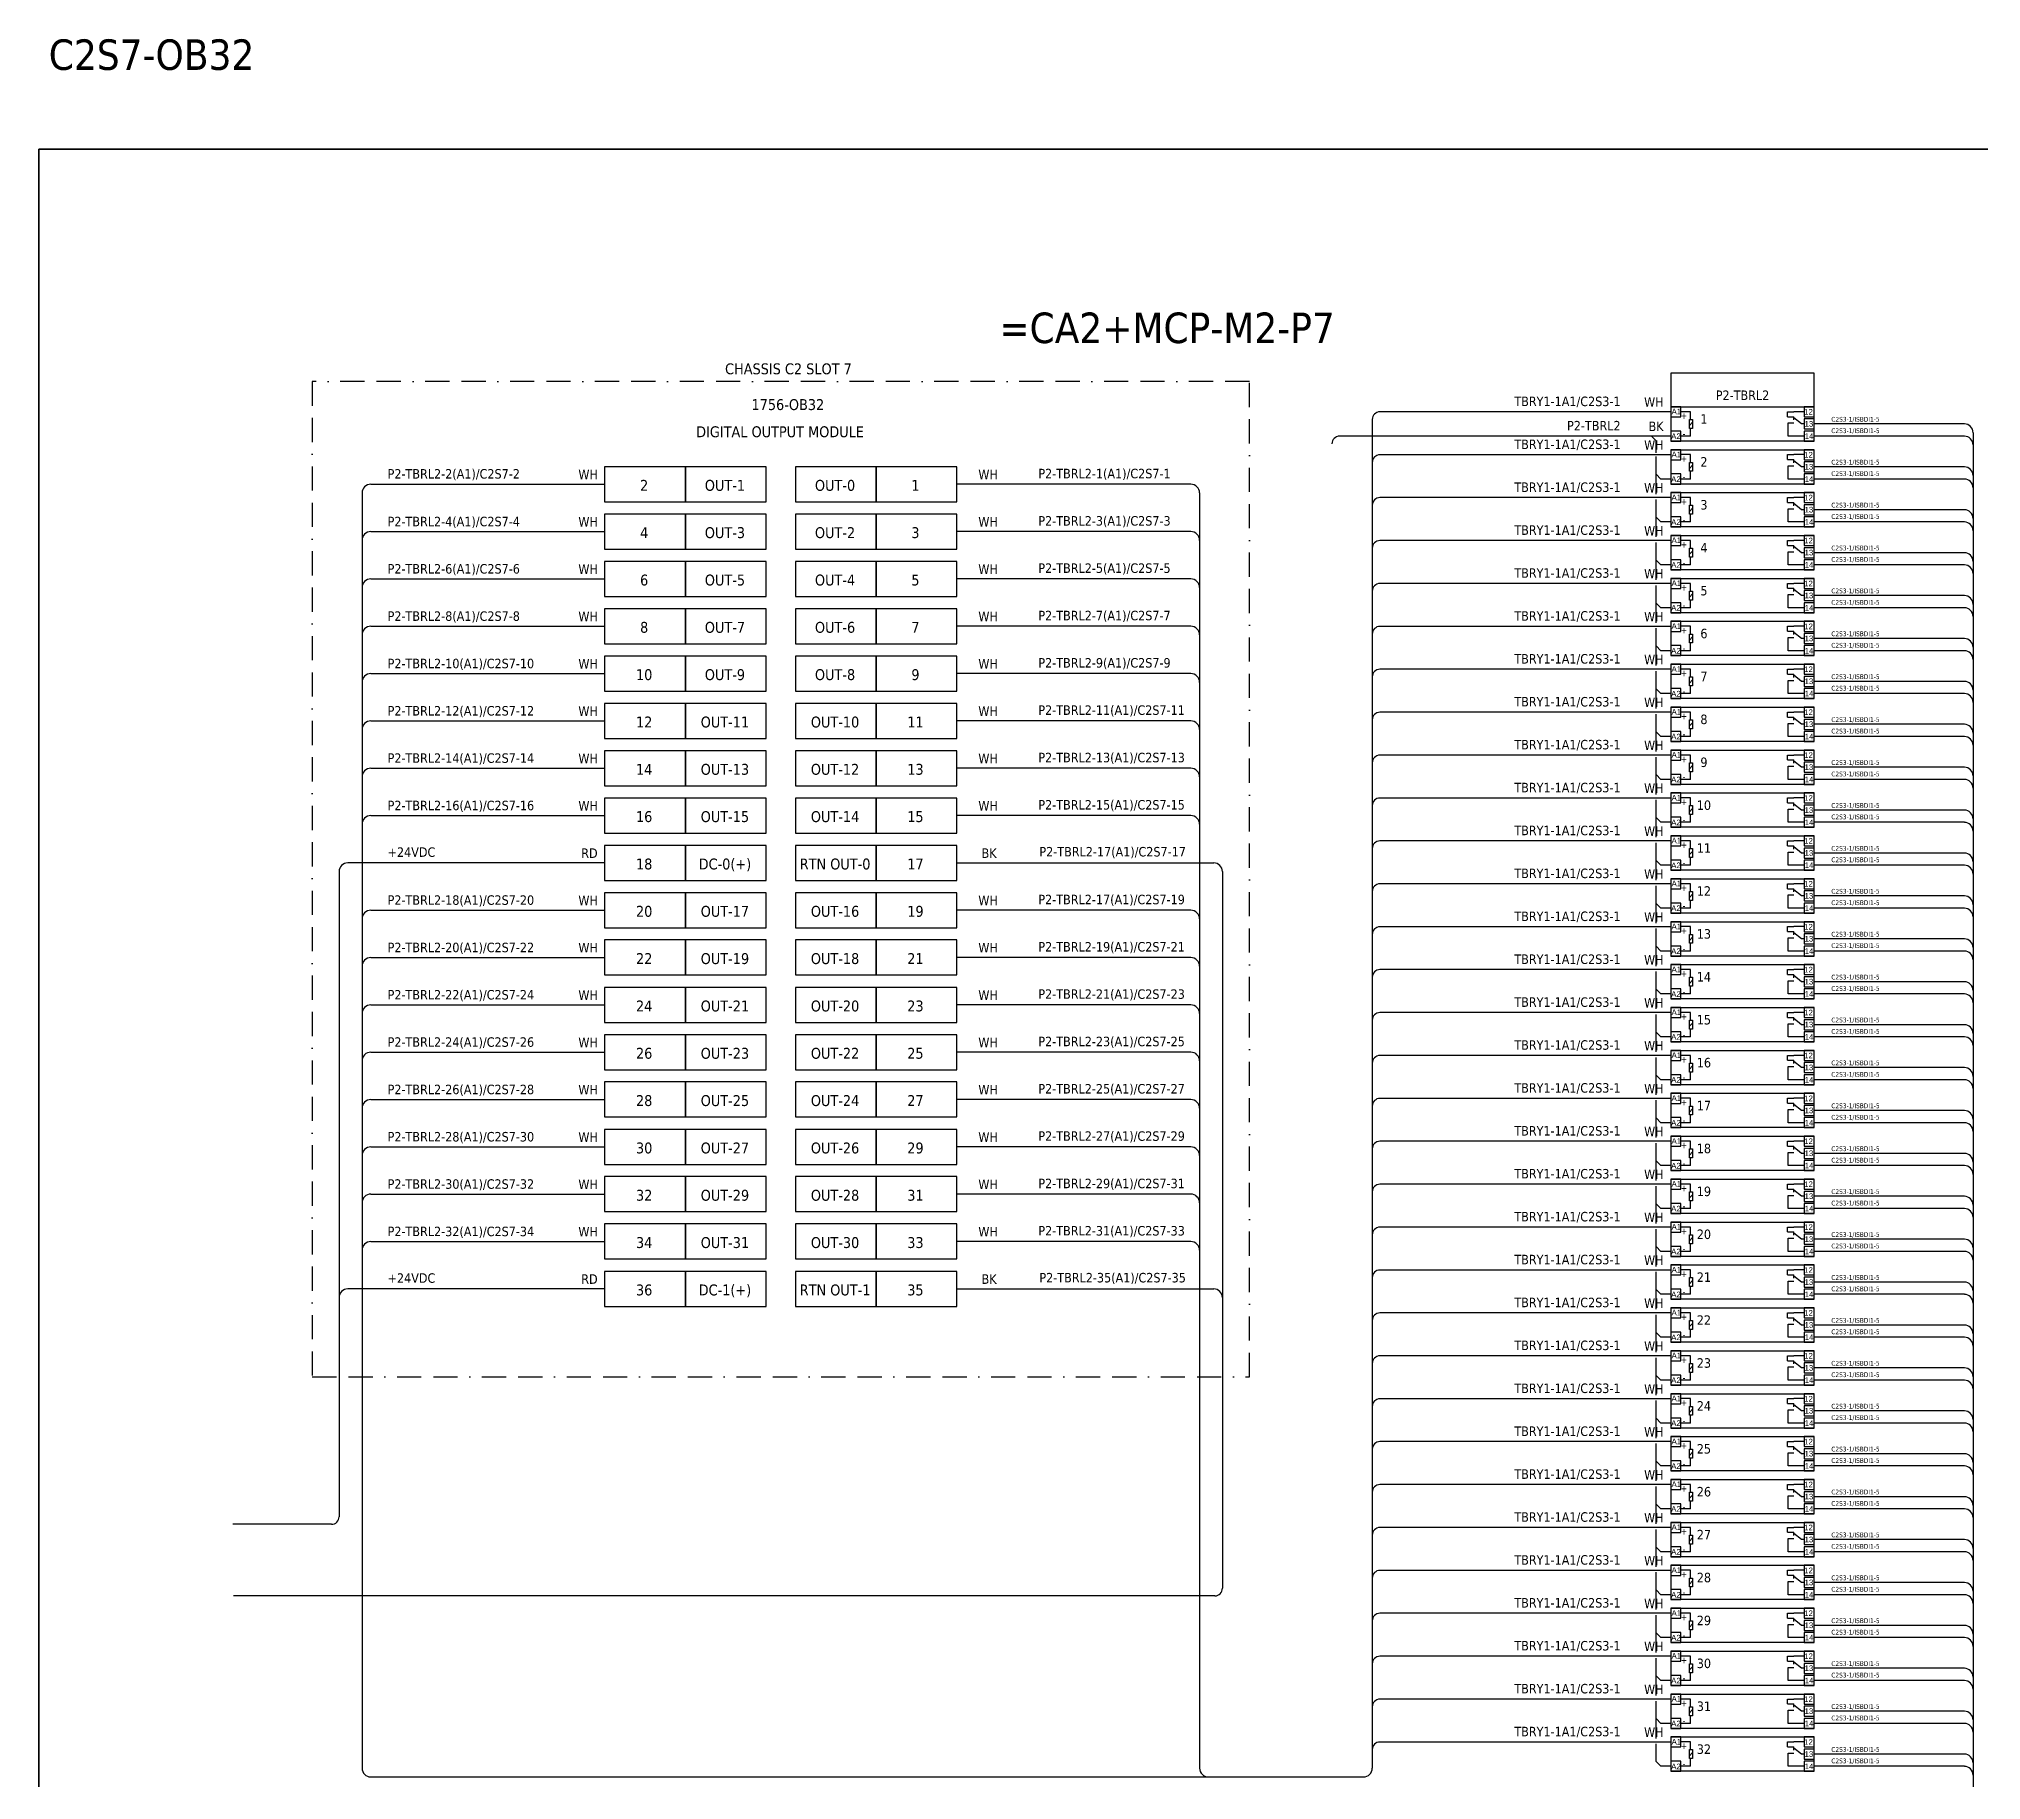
# Model space of a CAD drawing. Header units: millimetres. Extents: x 0 to 54213, y -3004 to 2820.
# Drawn here: x 29353 to 31390, y -2010 to -184 of the extents above; entities that cross this region are included whole.
import ezdxf
from ezdxf.enums import TextEntityAlignment as Align

# ---------------------------------------------------------------- set-up
doc = ezdxf.new("R2010")
doc.units = ezdxf.units.MM
doc.linetypes.add('BORDERX2', pattern=[88.9, 25.4, -12.7, 25.4, -12.7, 0, -12.7])
doc.layers.add('HELPPOINT', color=7, linetype='Continuous')
doc.layers.add('x01001-FrameArea', color=2, linetype='BORDERX2')
doc.layers.add('IE-EQUIP', color=253, linetype='Continuous', lineweight=25)
doc.layers.add('IE-WIRE', color=7, linetype='Continuous', lineweight=25)
doc.styles.get("Standard").update_dxf_attribs({"font": 'arial.ttf'})
doc.styles.add('Tahoma', font='')
doc.styles.get('Tahoma').set_extended_font_data('Tahoma')

# ---------------------------------------------------------------- blocks, each defined once
blk = doc.blocks.new('xRY-SPDT-11')
at = {"color": 1, "ltscale": 25.4}
for p, q in [((0, 0), (0, -10.5)), ((10.4, 0), (0, 0)), ((0, 0), (150.3, 0)), ((0, 0), (0, -36)), ((10.4, -10.5), (10.4, 0)), ((140, 0), (140, -10.5)), ((150.3, 0), (140, 0)), ((150.3, -36), (150.3, 0)), ((150.3, -10.5), (150.3, 0)), ((150.3, -36), (150.3, 0)), ((0, -10.5), (10.4, -10.5)), ((20.7, -5.2), (10.4, -5.2)), ((22.8, -16.3), (19.4, -19.7)), ((20.7, -13.3), (20.7, -5.2)), ((122.2, -10.4), (122.2, -5.2)), ((122.2, -5.2), (128.9, -5.2)), ((122.2, -10.4), (128.9, -10.4)), ((123.2, -30.8), (123.2, -17)), ((123.2, -17), (128.9, -17)), ((140, -5.2), (128.9, -5.2)), ((128.9, -13.8), (128.9, -10.4)), ((136.9, -18), (128.9, -11.6)), ((140, -18), (136.9, -18)), ((140, -10.5), (150.3, -10.5)), ((140, -12.8), (140, -23.3)), ((150.3, -12.8), (140, -12.8)), ((150.3, -23.3), (150.3, -12.8)), ((0, -25.5), (0, -36)), ((10.4, -25.5), (0, -25.5)), ((0, -36), (10.4, -36)), ((150.3, -36), (0, -36)), ((10.4, -36), (10.4, -25.5)), ((20.7, -30.8), (10.4, -30.8)), ((20.7, -30.8), (20.7, -22.7)), ((140, -30.8), (123.2, -30.8)), ((140, -23.3), (150.3, -23.3)), ((140, -25.5), (140, -36)), ((150.3, -25.5), (140, -25.5)), ((140, -36), (150.3, -36)), ((150.3, -36), (150.3, -25.5))]:
    blk.add_line(p, q, dxfattribs=at)
blk.add_lwpolyline([(22.8, -22.7), (19.4, -22.7), (19.4, -13.3), (22.8, -13.3)], close=True, dxfattribs=at)
at = {"color": 1}
for s, p in [('A1', (5.8, -5)), ('12', (144.4, -5.3)), ('13', (144.8, -17.9)), ('A2', (5.4, -30.9)), ('14', (145, -30.8))]:
    blk.add_text(s, height=5.91, dxfattribs=at).set_placement(p, align=Align.MIDDLE_CENTER)
at = {"color": 1, "style": 'Tahoma'}
for s, p in [('+', (13.9, -9.3)), ('+', (13.9, -9.3)), ('-', (13.9, -28.2))]:
    blk.add_text(s, height=6.84, dxfattribs=at).set_placement(p, align=Align.MIDDLE_CENTER)
blk = doc.blocks.new('*U57')
at = {"layer": 'x01001-FrameArea'}
blk.add_blockref('xRY-SPDT-11', (-75.2, 18), dxfattribs=at)
blk = doc.blocks.new('*U56')
at = {"layer": 'x01001-FrameArea', "color": 0, "linetype": 'ByBlock', "lineweight": -2, "transparency": 16777216}
for p in [(0, 0), (0, -45), (0, -90), (0, -135), (0, -180), (0, -225), (0, -270), (0, -315), (0, -360), (0, -405), (0, -450), (0, -495), (0, -540), (0, -585), (0, -630), (0, -675), (0, -720), (0, -765), (0, -810), (0, -855), (0, -900), (0, -945), (0, -990), (0, -1035), (0, -1080), (0, -1125), (0, -1170), (0, -1215), (0, -1260), (0, -1305), (0, -1350), (0, -1395)]:
    blk.add_blockref('*U57', p, dxfattribs=at)
blk = doc.blocks.new('*U59')
at = {"color": 4, "style": 'Tahoma'}
for s, height, p in [('TBRY1-1A1/C2S3-1', 9.949, (36.2, -4.1)), ('WH', 9.95, (81.3, -4.8))]:
    blk.add_text(s, height=height, dxfattribs=at).set_placement(p, align=Align.RIGHT)
blk = doc.blocks.new('*U58')
at = {"layer": 'x01001-FrameArea', "color": 0, "linetype": 'ByBlock', "lineweight": -2, "transparency": 16777216}
for p in [(0, 0), (0, -45), (0, -90), (0, -135), (0, -180), (0, -225), (0, -270), (0, -315), (0, -360), (0, -405), (0, -450), (0, -495), (0, -540), (0, -585), (0, -630), (0, -675), (0, -720), (0, -765), (0, -810), (0, -855), (0, -900), (0, -945), (0, -990), (0, -1035), (0, -1080), (0, -1125), (0, -1170), (0, -1215), (0, -1260), (0, -1305), (0, -1350), (0, -1395)]:
    blk.add_blockref('*U59', p, dxfattribs=at)
blk = doc.blocks.new('*U61')
at = {"layer": 'IE-WIRE', "color": 4, "ltscale": 25.4}
for p, q in [((74.2, 7.2), (-83.4, 7.2)), ((74.2, -5.6), (-83.4, -5.6))]:
    blk.add_line(p, q, dxfattribs=at)
for centre in [(74.2, -2), (74.2, -14.8)]:
    blk.add_arc(centre, 9.17, 0, 90, dxfattribs=at)
at = {"color": 4, "style": 'Tahoma'}
for p in [(-65.4, 9.6), (-65.4, -2.4)]:
    blk.add_text('C2S3-1/ISBDI1-5', height=4.974, dxfattribs=at).set_placement(p)
blk = doc.blocks.new('*U60')
at = {"layer": 'x01001-FrameArea', "color": 0, "linetype": 'ByBlock', "lineweight": -2, "transparency": 16777216}
for p in [(0, 0), (0, -45), (0, -90), (0, -135), (0, -180), (0, -225), (0, -270), (0, -315), (0, -360), (0, -405), (0, -450), (0, -495), (0, -540), (0, -585), (0, -630), (0, -675), (0, -720), (0, -765), (0, -810), (0, -855), (0, -900), (0, -945), (0, -990), (0, -1035), (0, -1080), (0, -1125), (0, -1170), (0, -1215), (0, -1260), (0, -1305), (0, -1350), (0, -1395)]:
    blk.add_blockref('*U61', p, dxfattribs=at)

msp = doc.modelspace()

# ---------------------------------------------------------------- linework, layer by layer
for p, q in [((31044.4, -601), (31049.4, -606)), ((31049.4, -618.5), (31049.4, -606)), ((31049.4, -661.7), (31049.4, -622.5)), ((31054.4, -646), (31049.4, -641)), ((31064.8, -646), (31054.4, -646)), ((31049.4, -706.7), (31049.4, -667.5)), ((31054.4, -691), (31049.4, -686)), ((31064.8, -691), (31054.4, -691)), ((31049.4, -751.7), (31049.4, -712.5)), ((31054.4, -736), (31049.4, -731)), ((31064.8, -736), (31054.4, -736)), ((31049.4, -796.7), (31049.4, -757.5)), ((31054.4, -781), (31049.4, -776)), ((31064.8, -781), (31054.4, -781)), ((31049.4, -841.7), (31049.4, -802.5)), ((31054.4, -826), (31049.4, -821)), ((31064.8, -826), (31054.4, -826)), ((31049.4, -886.7), (31049.4, -847.5)), ((31054.4, -871), (31049.4, -866)), ((31064.8, -871), (31054.4, -871)), ((31049.4, -931.7), (31049.4, -892.5)), ((31054.4, -916), (31049.4, -911)), ((31064.8, -916), (31054.4, -916)), ((31049.4, -976.7), (31049.4, -937.5)), ((31054.4, -961), (31049.4, -956)), ((31064.8, -961), (31054.4, -961)), ((31049.4, -1021.7), (31049.4, -982.5)), ((31054.4, -1006), (31049.4, -1001)), ((31064.8, -1006), (31054.4, -1006)), ((31049.4, -1066.7), (31049.4, -1027.5)), ((31054.4, -1051), (31049.4, -1046)), ((31064.8, -1051), (31054.4, -1051)), ((31049.4, -1111.7), (31049.4, -1072.5)), ((31054.4, -1096), (31049.4, -1091)), ((31064.8, -1096), (31054.4, -1096)), ((31049.4, -1156.7), (31049.4, -1117.5)), ((31054.4, -1141), (31049.4, -1136)), ((31064.8, -1141), (31054.4, -1141)), ((31049.4, -1201.7), (31049.4, -1162.5)), ((31054.4, -1186), (31049.4, -1181)), ((31064.8, -1186), (31054.4, -1186)), ((31049.4, -1246.7), (31049.4, -1207.5)), ((31054.4, -1231), (31049.4, -1226)), ((31064.8, -1231), (31054.4, -1231)), ((31049.4, -1291.7), (31049.4, -1252.5)), ((31054.4, -1276), (31049.4, -1271)), ((31064.8, -1276), (31054.4, -1276)), ((31049.4, -1336.7), (31049.4, -1297.5)), ((31054.4, -1321), (31049.4, -1316)), ((31064.8, -1321), (31054.4, -1321)), ((31049.4, -1381.7), (31049.4, -1342.5)), ((31054.4, -1366), (31049.4, -1361)), ((31064.8, -1366), (31054.4, -1366)), ((31049.4, -1426.7), (31049.4, -1387.5)), ((31054.4, -1411), (31049.4, -1406)), ((31064.8, -1411), (31054.4, -1411)), ((31049.4, -1471.7), (31049.4, -1432.5)), ((31054.4, -1456), (31049.4, -1451)), ((31064.8, -1456), (31054.4, -1456)), ((31049.4, -1516.7), (31049.4, -1477.5)), ((31054.4, -1501), (31049.4, -1496)), ((31064.8, -1501), (31054.4, -1501)), ((31049.4, -1561.7), (31049.4, -1522.5)), ((31054.4, -1546), (31049.4, -1541)), ((31064.8, -1546), (31054.4, -1546)), ((31049.4, -1606.7), (31049.4, -1567.5)), ((31054.4, -1591), (31049.4, -1586)), ((31064.8, -1591), (31054.4, -1591)), ((31049.4, -1651.7), (31049.4, -1612.5)), ((31054.4, -1636), (31049.4, -1631)), ((31064.8, -1636), (31054.4, -1636)), ((31049.4, -1696.7), (31049.4, -1657.5)), ((31054.4, -1681), (31049.4, -1676)), ((31064.8, -1681), (31054.4, -1681)), ((31049.4, -1741.7), (31049.4, -1702.5)), ((31054.4, -1726), (31049.4, -1721)), ((31064.8, -1726), (31054.4, -1726)), ((31049.4, -1786.7), (31049.4, -1747.5)), ((31054.4, -1771), (31049.4, -1766)), ((31064.8, -1771), (31054.4, -1771)), ((31049.4, -1831.7), (31049.4, -1792.5)), ((31054.4, -1816), (31049.4, -1811)), ((31064.8, -1816), (31054.4, -1816)), ((31049.4, -1876.7), (31049.4, -1837.5)), ((31054.4, -1861), (31049.4, -1856)), ((31064.8, -1861), (31054.4, -1861)), ((31049.4, -1921.7), (31049.4, -1882.5)), ((31054.4, -1906), (31049.4, -1901)), ((31064.8, -1906), (31054.4, -1906)), ((31049.4, -1966.7), (31049.4, -1927.5)), ((31054.4, -1951), (31049.4, -1946)), ((31064.8, -1951), (31054.4, -1951)), ((31049.4, -1991), (31049.4, -1972.5)), ((31054.4, -1996), (31049.4, -1991)), ((31064.8, -1996), (31054.4, -1996))]:
    msp.add_line(p, q)
at = {"color": 1, "ltscale": 25.4}
for p, q in [((29668, -1057.7), (29668, -1734.2)), ((29946.5, -1048.5), (29677.1, -1048.5))]:
    msp.add_line(p, q, dxfattribs=at)
at = {"color": 4, "ltscale": 25.4}
msp.add_lwpolyline([(31064.8, -570.2), (31215.1, -570.2), (31215.1, -535), (31064.8, -535)], close=True, dxfattribs=at)
at = {"color": 1, "ltscale": 25.4}
msp.add_arc((29677.1, -1057.7), 9.14, 90, 180, dxfattribs=at)
at = {"layer": 'HELPPOINT', "color": 4, "lineweight": 35}
for p, q in [((29353.1, -3004.2), (29353.1, -300)), ((29353.1, -300), (33246.4, -300)), ((29353.1, -3004.2), (29353.1, -300)), ((29353.1, -300), (33246.4, -300))]:
    msp.add_line(p, q, dxfattribs=at)
at = {"layer": 'IE-EQUIP', "linetype": 'Continuous', "ltscale": 25.4}
for points in [[(29946.5, -669.8), (30031.2, -669.8), (30031.2, -633.1), (29946.5, -633.1)], [(30031.2, -669.8), (30115.8, -669.8), (30115.8, -633.1), (30031.2, -633.1)], [(30146.7, -669.8), (30231.3, -669.8), (30231.3, -633.1), (30146.7, -633.1)], [(30231.3, -669.8), (30316, -669.8), (30316, -633.1), (30231.3, -633.1)], [(29946.5, -719.4), (30031.2, -719.4), (30031.2, -682.7), (29946.5, -682.7)], [(30031.2, -719.4), (30115.8, -719.4), (30115.8, -682.7), (30031.2, -682.7)], [(30146.7, -719.4), (30231.3, -719.4), (30231.3, -682.7), (30146.7, -682.7)], [(30231.3, -719.4), (30316, -719.4), (30316, -682.7), (30231.3, -682.7)], [(29946.5, -769.1), (30031.2, -769.1), (30031.2, -732.4), (29946.5, -732.4)], [(30031.2, -769.1), (30115.8, -769.1), (30115.8, -732.4), (30031.2, -732.4)], [(30146.7, -769.1), (30231.3, -769.1), (30231.3, -732.4), (30146.7, -732.4)], [(30231.3, -769.1), (30316, -769.1), (30316, -732.4), (30231.3, -732.4)], [(29946.5, -818.7), (30031.2, -818.7), (30031.2, -782), (29946.5, -782)], [(30031.2, -818.7), (30115.8, -818.7), (30115.8, -782), (30031.2, -782)], [(30146.7, -818.7), (30231.3, -818.7), (30231.3, -782), (30146.7, -782)], [(30231.3, -818.7), (30316, -818.7), (30316, -782), (30231.3, -782)], [(29946.5, -868.3), (30031.2, -868.3), (30031.2, -831.6), (29946.5, -831.6)], [(30031.2, -868.3), (30115.8, -868.3), (30115.8, -831.6), (30031.2, -831.6)], [(30146.7, -868.3), (30231.3, -868.3), (30231.3, -831.6), (30146.7, -831.6)], [(30231.3, -868.3), (30316, -868.3), (30316, -831.6), (30231.3, -831.6)], [(29946.5, -918), (30031.2, -918), (30031.2, -881.3), (29946.5, -881.3)], [(30031.2, -918), (30115.8, -918), (30115.8, -881.3), (30031.2, -881.3)], [(30146.7, -918), (30231.3, -918), (30231.3, -881.3), (30146.7, -881.3)], [(30231.3, -918), (30316, -918), (30316, -881.3), (30231.3, -881.3)], [(29946.5, -967.6), (30031.2, -967.6), (30031.2, -930.9), (29946.5, -930.9)], [(30031.2, -967.6), (30115.8, -967.6), (30115.8, -930.9), (30031.2, -930.9)], [(30146.7, -967.6), (30231.3, -967.6), (30231.3, -930.9), (30146.7, -930.9)], [(30231.3, -967.6), (30316, -967.6), (30316, -930.9), (30231.3, -930.9)], [(29946.5, -1017.2), (30031.2, -1017.2), (30031.2, -980.5), (29946.5, -980.5)], [(30031.2, -1017.2), (30115.8, -1017.2), (30115.8, -980.5), (30031.2, -980.5)], [(30146.7, -1017.2), (30231.3, -1017.2), (30231.3, -980.5), (30146.7, -980.5)], [(30231.3, -1017.2), (30316, -1017.2), (30316, -980.5), (30231.3, -980.5)], [(29946.5, -1066.9), (30031.2, -1066.9), (30031.2, -1030.2), (29946.5, -1030.2)], [(30031.2, -1066.9), (30115.8, -1066.9), (30115.8, -1030.2), (30031.2, -1030.2)], [(30146.7, -1066.9), (30231.3, -1066.9), (30231.3, -1030.2), (30146.7, -1030.2)], [(30231.3, -1066.9), (30316, -1066.9), (30316, -1030.2), (30231.3, -1030.2)], [(29946.5, -1116.5), (30031.2, -1116.5), (30031.2, -1079.8), (29946.5, -1079.8)], [(30031.2, -1116.5), (30115.8, -1116.5), (30115.8, -1079.8), (30031.2, -1079.8)], [(30146.7, -1116.5), (30231.3, -1116.5), (30231.3, -1079.8), (30146.7, -1079.8)], [(30231.3, -1116.5), (30316, -1116.5), (30316, -1079.8), (30231.3, -1079.8)], [(29946.5, -1166.1), (30031.2, -1166.1), (30031.2, -1129.4), (29946.5, -1129.4)], [(30031.2, -1166.1), (30115.8, -1166.1), (30115.8, -1129.4), (30031.2, -1129.4)], [(30146.7, -1166.1), (30231.3, -1166.1), (30231.3, -1129.4), (30146.7, -1129.4)], [(30231.3, -1166.1), (30316, -1166.1), (30316, -1129.4), (30231.3, -1129.4)], [(29946.5, -1215.8), (30031.2, -1215.8), (30031.2, -1179.1), (29946.5, -1179.1)], [(30031.2, -1215.8), (30115.8, -1215.8), (30115.8, -1179.1), (30031.2, -1179.1)], [(30146.7, -1215.8), (30231.3, -1215.8), (30231.3, -1179.1), (30146.7, -1179.1)], [(30231.3, -1215.8), (30316, -1215.8), (30316, -1179.1), (30231.3, -1179.1)], [(29946.5, -1265.4), (30031.2, -1265.4), (30031.2, -1228.7), (29946.5, -1228.7)], [(30031.2, -1265.4), (30115.8, -1265.4), (30115.8, -1228.7), (30031.2, -1228.7)], [(30146.7, -1265.4), (30231.3, -1265.4), (30231.3, -1228.7), (30146.7, -1228.7)], [(30231.3, -1265.4), (30316, -1265.4), (30316, -1228.7), (30231.3, -1228.7)], [(29946.5, -1315), (30031.2, -1315), (30031.2, -1278.3), (29946.5, -1278.3)], [(30031.2, -1315), (30115.8, -1315), (30115.8, -1278.3), (30031.2, -1278.3)], [(30146.7, -1315), (30231.3, -1315), (30231.3, -1278.3), (30146.7, -1278.3)], [(30231.3, -1315), (30316, -1315), (30316, -1278.3), (30231.3, -1278.3)], [(29946.5, -1364.7), (30031.2, -1364.7), (30031.2, -1328), (29946.5, -1328)], [(30031.2, -1364.7), (30115.8, -1364.7), (30115.8, -1328), (30031.2, -1328)], [(30146.7, -1364.7), (30231.3, -1364.7), (30231.3, -1328), (30146.7, -1328)], [(30231.3, -1364.7), (30316, -1364.7), (30316, -1328), (30231.3, -1328)], [(29946.5, -1414.3), (30031.2, -1414.3), (30031.2, -1377.6), (29946.5, -1377.6)], [(30031.2, -1414.3), (30115.8, -1414.3), (30115.8, -1377.6), (30031.2, -1377.6)], [(30146.7, -1414.3), (30231.3, -1414.3), (30231.3, -1377.6), (30146.7, -1377.6)], [(30231.3, -1414.3), (30316, -1414.3), (30316, -1377.6), (30231.3, -1377.6)], [(29946.5, -1463.9), (30031.2, -1463.9), (30031.2, -1427.2), (29946.5, -1427.2)], [(30031.2, -1463.9), (30115.8, -1463.9), (30115.8, -1427.2), (30031.2, -1427.2)], [(30146.7, -1463.9), (30231.3, -1463.9), (30231.3, -1427.2), (30146.7, -1427.2)], [(30231.3, -1463.9), (30316, -1463.9), (30316, -1427.2), (30231.3, -1427.2)], [(29946.5, -1513.6), (30031.2, -1513.6), (30031.2, -1476.9), (29946.5, -1476.9)], [(30031.2, -1513.6), (30115.8, -1513.6), (30115.8, -1476.9), (30031.2, -1476.9)], [(30146.7, -1513.6), (30231.3, -1513.6), (30231.3, -1476.9), (30146.7, -1476.9)], [(30231.3, -1513.6), (30316, -1513.6), (30316, -1476.9), (30231.3, -1476.9)]]:
    msp.add_lwpolyline(points, close=True, dxfattribs=at)
at = {"layer": 'IE-WIRE', "color": 4, "ltscale": 25.4}
for p, q in [((30751.7, -583.5), (30751.7, -1997.9)), ((31064.8, -575.5), (30759.7, -575.5)), ((31381.9, -597.4), (31381.9, -2077)), ((31064.8, -620.5), (30759.7, -620.5)), ((29701.3, -651.5), (29946.5, -651.5)), ((30561.3, -651.5), (30316, -651.5)), ((29692.1, -660.6), (29692.1, -1997.9)), ((30570.4, -660.6), (30570.4, -1997.9)), ((31064.8, -665.5), (30759.7, -665.5)), ((29701.3, -701.1), (29946.5, -701.1)), ((30561.3, -701.1), (30316, -701.1)), ((31064.8, -710.5), (30759.7, -710.5)), ((29701.3, -750.7), (29946.5, -750.7)), ((30561.3, -750.7), (30316, -750.7)), ((31064.8, -755.5), (30759.7, -755.5)), ((29701.3, -800.4), (29946.5, -800.4)), ((30561.3, -800.4), (30316, -800.4)), ((31064.8, -800.5), (30759.7, -800.5)), ((29701.3, -850), (29946.5, -850)), ((30561.3, -850), (30316, -850)), ((31064.8, -845.5), (30759.7, -845.5)), ((31064.8, -890.5), (30759.7, -890.5)), ((29701.3, -899.6), (29946.5, -899.6)), ((30561.3, -899.6), (30316, -899.6)), ((31064.8, -935.5), (30759.7, -935.5)), ((29701.3, -949.3), (29946.5, -949.3)), ((30561.3, -949.3), (30316, -949.3)), ((31064.8, -980.5), (30759.7, -980.5)), ((29701.3, -998.9), (29946.5, -998.9)), ((30561.3, -998.9), (30316, -998.9)), ((31064.8, -1025.5), (30759.7, -1025.5)), ((31064.8, -1070.5), (30759.7, -1070.5)), ((29701.3, -1098.2), (29946.5, -1098.2)), ((30561.3, -1098.2), (30316, -1098.2)), ((31064.8, -1115.5), (30759.7, -1115.5)), ((29701.3, -1147.8), (29946.5, -1147.8)), ((30561.3, -1147.8), (30316, -1147.8)), ((31064.8, -1160.5), (30759.7, -1160.5)), ((29701.3, -1197.4), (29946.5, -1197.4)), ((30561.3, -1197.4), (30316, -1197.4)), ((31064.8, -1205.5), (30759.7, -1205.5)), ((29701.3, -1247.1), (29946.5, -1247.1)), ((30561.3, -1247.1), (30316, -1247.1)), ((31064.8, -1250.5), (30759.7, -1250.5)), ((29701.3, -1296.7), (29946.5, -1296.7)), ((30561.3, -1296.7), (30316, -1296.7)), ((31064.8, -1295.5), (30759.7, -1295.5)), ((31064.8, -1340.5), (30759.7, -1340.5)), ((29701.3, -1346.3), (29946.5, -1346.3)), ((30561.3, -1346.3), (30316, -1346.3)), ((29701.3, -1396), (29946.5, -1396)), ((30561.3, -1396), (30316, -1396)), ((31064.8, -1385.5), (30759.7, -1385.5)), ((29701.3, -1445.6), (29946.5, -1445.6)), ((30561.3, -1445.6), (30316, -1445.6)), ((31064.8, -1430.5), (30759.7, -1430.5)), ((31064.8, -1475.5), (30759.7, -1475.5)), ((31064.8, -1520.5), (30759.7, -1520.5)), ((31064.8, -1565.5), (30759.7, -1565.5)), ((31064.8, -1610.5), (30759.7, -1610.5)), ((31064.8, -1655.5), (30759.7, -1655.5)), ((31064.8, -1700.5), (30759.7, -1700.5)), ((31064.8, -1745.5), (30759.7, -1745.5)), ((31064.8, -1790.5), (30759.7, -1790.5)), ((31064.8, -1835.5), (30759.7, -1835.5)), ((31064.8, -1880.5), (30759.7, -1880.5)), ((31064.8, -1925.5), (30759.7, -1925.5)), ((31064.8, -1970.5), (30759.7, -1970.5))]:
    msp.add_line(p, q, dxfattribs=at)
at = {"layer": 'IE-WIRE', "ltscale": 25.4}
msp.add_line((31064.8, -601), (30717.4, -601), dxfattribs=at)
at = {"layer": 'IE-WIRE', "color": 7, "ltscale": 25.4}
for p, q in [((30316, -1048.5), (30585.4, -1048.5)), ((30594.5, -1057.7), (30594.5, -1809.3)), ((30316, -1495.2), (30585.4, -1495.2)), ((30586.5, -1817.3), (29557.2, -1817.3))]:
    msp.add_line(p, q, dxfattribs=at)
at = {"layer": 'IE-WIRE', "color": 1, "ltscale": 25.4}
for p, q in [((29946.5, -1495.2), (29677.1, -1495.2)), ((29660, -1742.2), (29556.5, -1742.2))]:
    msp.add_line(p, q, dxfattribs=at)
at = {"layer": 'IE-WIRE', "color": 4}
msp.add_line((29701.2, -2007), (30742.5, -2007), dxfattribs=at)
at = {"layer": 'IE-WIRE', "color": 4, "ltscale": 25.4}
for centre, radius, start, end in [((30759.7, -583.5), 8, 90, 180), ((30759.7, -628.5), 8, 90, 180), ((29701.3, -660.6), 9.17, 90, 180), ((30561.3, -660.6), 9.17, 0, 90), ((30759.7, -673.5), 8, 90, 180), ((29701.3, -710.3), 9.17, 90, 180), ((30561.3, -710.3), 9.17, 0, 90), ((30759.7, -718.5), 8, 90, 180), ((29701.3, -759.9), 9.17, 90, 180), ((30561.3, -759.9), 9.17, 0, 90), ((30759.7, -763.5), 8, 90, 180), ((29701.3, -809.5), 9.17, 90, 180), ((30561.3, -809.5), 9.17, 0, 90), ((30759.7, -808.5), 8, 90, 180), ((29701.3, -859.2), 9.17, 90, 180), ((30561.3, -859.2), 9.17, 0, 90), ((30759.7, -853.5), 8, 90, 180), ((30759.7, -898.5), 8, 90, 180), ((29701.3, -908.8), 9.17, 90, 180), ((30561.3, -908.8), 9.17, 0, 90), ((30759.7, -943.5), 8, 90, 180), ((29701.3, -958.4), 9.17, 90, 180), ((30561.3, -958.4), 9.17, 0, 90), ((30759.7, -988.5), 8, 90, 180), ((29701.3, -1008.1), 9.17, 90, 180), ((30561.3, -1008.1), 9.17, 0, 90), ((30759.7, -1033.5), 8, 90, 180), ((30759.7, -1078.5), 8, 90, 180), ((29701.3, -1107.3), 9.17, 90, 180), ((30561.3, -1107.3), 9.17, 0, 90), ((30759.7, -1123.5), 8, 90, 180), ((29701.3, -1157), 9.17, 90, 180), ((30561.3, -1157), 9.17, 0, 90), ((30759.7, -1168.5), 8, 90, 180), ((29701.3, -1206.6), 9.17, 90, 180), ((30561.3, -1206.6), 9.17, 0, 90), ((30759.7, -1213.5), 8, 90, 180), ((29701.3, -1256.2), 9.17, 90, 180), ((30561.3, -1256.2), 9.17, 0, 90), ((30759.7, -1258.5), 8, 90, 180), ((29701.3, -1305.9), 9.17, 90, 180), ((30561.3, -1305.9), 9.17, 0, 90), ((30759.7, -1303.5), 8, 90, 180), ((30759.7, -1348.5), 8, 90, 180), ((29701.3, -1355.5), 9.17, 90, 180), ((30561.3, -1355.5), 9.17, 0, 90), ((29701.3, -1405.1), 9.17, 90, 180), ((30561.3, -1405.1), 9.17, 0, 90), ((30759.7, -1393.5), 8, 90, 180), ((29701.3, -1454.8), 9.17, 90, 180), ((30561.3, -1454.8), 9.17, 0, 90), ((30759.7, -1438.5), 8, 90, 180), ((30759.7, -1483.5), 8, 90, 180), ((30759.7, -1528.5), 8, 90, 180), ((30759.7, -1573.5), 8, 90, 180), ((30759.7, -1618.5), 8, 90, 180), ((30759.7, -1663.5), 8, 90, 180), ((30759.7, -1708.5), 8, 90, 180), ((30759.7, -1753.5), 8, 90, 180), ((30759.7, -1798.5), 8, 90, 180), ((30759.7, -1843.5), 8, 90, 180), ((30759.7, -1888.5), 8, 90, 180), ((30759.7, -1933.5), 8, 90, 180), ((30759.7, -1978.5), 8, 90, 180)]:
    msp.add_arc(centre, radius, start, end, dxfattribs=at)
at = {"layer": 'IE-WIRE', "ltscale": 25.4}
msp.add_arc((30717.4, -609), 8, 90, 180, dxfattribs=at)
at = {"layer": 'IE-WIRE', "color": 7, "ltscale": 25.4}
for centre, radius, start, end in [((30585.4, -1057.7), 9.14, 0, 90), ((30585.4, -1504.4), 9.14, 0, 90), ((30586.5, -1809.3), 8, 270, 0)]:
    msp.add_arc(centre, radius, start, end, dxfattribs=at)
at = {"layer": 'IE-WIRE', "color": 1, "ltscale": 25.4}
for centre, radius, start, end in [((29677.1, -1504.4), 9.14, 90, 180), ((29660, -1734.2), 8, 270, 0)]:
    msp.add_arc(centre, radius, start, end, dxfattribs=at)
at = {"layer": 'IE-WIRE', "color": 4}
for centre, start, end in [((29701.2, -1997.9), 180, 270), ((30579.6, -1997.9), 180, 270), ((30742.5, -1997.9), 270, 0)]:
    msp.add_arc(centre, 9.14, start, end, dxfattribs=at)
at = {"layer": 'x01001-FrameArea'}
msp.add_lwpolyline([(29639.8, -1587.6), (30622.8, -1587.6), (30622.8, -543.7), (29639.8, -543.7)], close=True, dxfattribs=at)

# ---------------------------------------------------------------- block references
for name, p in [('*U58', (30975.9, -565.4)), ('*U56', (31140, -588.2)), ('*U60', (31298.5, -595.4))]:
    msp.add_blockref(name, p, dxfattribs=at)

# ---------------------------------------------------------------- texts
at = {"color": 2, "style": 'Tahoma'}
msp.add_text('C2S7-OB32', height=32, dxfattribs=at).set_placement((29363.5, -216.9))
for s, height, p in [('=CA2+MCP-M2-P7', 32, (30536.5, -487.4)), ('CHASSIS C2 SLOT 7', 11.441, (30139.3, -530.4)), ('1756-OB32', 11.44, (30138.7, -567.9)), ('DIGITAL OUTPUT MODULE', 11.441, (30130.5, -596.4)), ('2', 11.4, (29988, -652.6)), ('OUT-1', 11.44, (30072.7, -652.6)), ('OUT-0', 11.44, (30188.2, -652.6)), ('1', 11.4, (30272.5, -652.6)), ('4', 11.4, (29988, -702.2)), ('OUT-3', 11.44, (30072.7, -702.2)), ('OUT-2', 11.44, (30188.2, -702.2)), ('3', 11.4, (30272.5, -702.2)), ('6', 11.4, (29988, -751.9)), ('OUT-5', 11.44, (30072.7, -751.9)), ('OUT-4', 11.44, (30188.2, -751.9)), ('5', 11.4, (30272.5, -751.9)), ('8', 11.4, (29988, -801.5)), ('OUT-7', 11.44, (30072.7, -801.5)), ('OUT-6', 11.44, (30188.2, -801.5)), ('7', 11.4, (30272.5, -801.5)), ('10', 11.44, (29988, -851.1)), ('OUT-9', 11.44, (30072.7, -851.1)), ('OUT-8', 11.44, (30188.2, -851.1)), ('9', 11.4, (30272.5, -851.1)), ('12', 11.44, (29988, -900.8)), ('OUT-11', 11.44, (30072.7, -900.8)), ('OUT-10', 11.44, (30188.2, -900.8)), ('11', 11.44, (30272.5, -900.8)), ('14', 11.44, (29988, -950.4)), ('OUT-13', 11.44, (30072.7, -950.4)), ('OUT-12', 11.44, (30188.2, -950.4)), ('13', 11.44, (30272.5, -950.4)), ('16', 11.44, (29988, -1000)), ('OUT-15', 11.44, (30072.7, -1000)), ('OUT-14', 11.44, (30188.2, -1000)), ('15', 11.44, (30272.5, -1000)), ('18', 11.44, (29988, -1049.7)), ('DC-0(+)', 11.44, (30072.7, -1049.7)), ('RTN OUT-0', 11.44, (30188.2, -1049.7)), ('17', 11.44, (30272.5, -1049.7)), ('20', 11.44, (29988, -1099.3)), ('OUT-17', 11.44, (30072.7, -1099.3)), ('OUT-16', 11.44, (30188.2, -1099.3)), ('19', 11.44, (30272.5, -1099.3)), ('22', 11.44, (29988, -1148.9)), ('OUT-19', 11.44, (30072.7, -1148.9)), ('OUT-18', 11.44, (30188.2, -1148.9)), ('21', 11.44, (30272.5, -1148.9)), ('24', 11.44, (29988, -1198.6)), ('OUT-21', 11.44, (30072.7, -1198.6)), ('OUT-20', 11.44, (30188.2, -1198.6)), ('23', 11.44, (30272.5, -1198.6)), ('26', 11.44, (29988, -1248.2)), ('OUT-23', 11.44, (30072.7, -1248.2)), ('OUT-22', 11.44, (30188.2, -1248.2)), ('25', 11.44, (30272.5, -1248.2)), ('28', 11.44, (29988, -1297.8)), ('OUT-25', 11.44, (30072.7, -1297.8)), ('OUT-24', 11.44, (30188.2, -1297.8)), ('27', 11.44, (30272.5, -1297.8)), ('30', 11.44, (29988, -1347.5)), ('OUT-27', 11.44, (30072.7, -1347.5)), ('OUT-26', 11.44, (30188.2, -1347.5)), ('29', 11.44, (30272.5, -1347.5)), ('32', 11.44, (29988, -1397.1)), ('OUT-29', 11.44, (30072.7, -1397.1)), ('OUT-28', 11.44, (30188.2, -1397.1)), ('31', 11.44, (30272.5, -1397.1)), ('34', 11.44, (29988, -1446.7)), ('OUT-31', 11.44, (30072.7, -1446.7)), ('OUT-30', 11.44, (30188.2, -1446.7)), ('33', 11.44, (30272.5, -1446.7)), ('36', 11.44, (29988, -1496.4)), ('DC-1(+)', 11.44, (30072.7, -1496.4)), ('RTN OUT-1', 11.44, (30188.2, -1496.4)), ('35', 11.44, (30272.5, -1496.4))]:
    msp.add_text(s, height=height, dxfattribs=at).set_placement(p, align=Align.MIDDLE_CENTER)
at = {"color": 4, "style": 'Tahoma'}
for s, p in [('P2-TBRL2', (31140, -558.1)), ('1', (31099.5, -583)), ('2', (31099.5, -628)), ('3', (31099.5, -673)), ('4', (31099.5, -718)), ('5', (31099.5, -763)), ('6', (31099.5, -808)), ('7', (31099.5, -853)), ('8', (31099.5, -898)), ('9', (31099.5, -943)), ('10', (31099.5, -988)), ('11', (31099.5, -1033)), ('12', (31099.5, -1078)), ('13', (31099.5, -1123)), ('14', (31099.5, -1168)), ('15', (31099.5, -1213)), ('16', (31099.5, -1258)), ('17', (31099.5, -1303)), ('18', (31099.5, -1348)), ('19', (31099.5, -1393)), ('20', (31099.5, -1438)), ('21', (31099.5, -1483)), ('22', (31099.5, -1528)), ('23', (31099.5, -1573)), ('24', (31099.5, -1618)), ('25', (31099.5, -1663)), ('26', (31099.5, -1708)), ('27', (31099.5, -1753)), ('28', (31099.5, -1798)), ('29', (31099.5, -1843)), ('30', (31099.5, -1888)), ('31', (31099.5, -1933)), ('32', (31099.5, -1978))]:
    msp.add_text(s, height=9.95, dxfattribs=at).set_placement(p, align=Align.MIDDLE_CENTER)
at = {"style": 'Tahoma'}
for s, p in [('P2-TBRL2', (31012.1, -595)), ('BK', (31057.2, -595.7))]:
    msp.add_text(s, height=9.95, dxfattribs=at).set_placement(p, align=Align.RIGHT)
at = {"color": 4, "style": 'Tahoma'}
for s, height, p in [('P2-TBRL2-2(A1)/C2S7-2', 9.949, (29718.9, -645.5)), ('WH', 9.95, (29919, -646.2)), ('WH', 9.95, (30338.5, -646.2)), ('P2-TBRL2-1(A1)/C2S7-1', 9.949, (30401.4, -645.2)), ('P2-TBRL2-4(A1)/C2S7-4', 9.949, (29718.9, -695.5)), ('WH', 9.95, (29919, -695.8)), ('WH', 9.95, (30338.5, -695.8)), ('P2-TBRL2-3(A1)/C2S7-3', 9.949, (30401.4, -694.8)), ('P2-TBRL2-6(A1)/C2S7-6', 9.949, (29718.9, -745.1)), ('WH', 9.95, (29919, -745.5)), ('WH', 9.95, (30338.5, -745.5)), ('P2-TBRL2-5(A1)/C2S7-5', 9.949, (30401.4, -744.4)), ('P2-TBRL2-8(A1)/C2S7-8', 9.949, (29718.9, -794.7)), ('WH', 9.95, (29919, -795.1)), ('WH', 9.95, (30338.5, -795.1)), ('P2-TBRL2-7(A1)/C2S7-7', 9.949, (30401.4, -794.1)), ('P2-TBRL2-10(A1)/C2S7-10', 9.949, (29718.9, -844.4)), ('WH', 9.95, (29919, -844.7)), ('WH', 9.95, (30338.5, -844.7)), ('P2-TBRL2-9(A1)/C2S7-9', 9.949, (30401.4, -843.7)), ('P2-TBRL2-12(A1)/C2S7-12', 9.949, (29718.9, -894)), ('WH', 9.95, (29919, -894.4)), ('WH', 9.95, (30338.5, -894.4)), ('P2-TBRL2-11(A1)/C2S7-11', 9.949, (30401.4, -893.3)), ('P2-TBRL2-14(A1)/C2S7-14', 9.949, (29718.9, -943.6)), ('WH', 9.95, (29919, -944)), ('WH', 9.95, (30338.5, -944)), ('P2-TBRL2-13(A1)/C2S7-13', 9.949, (30401.4, -943)), ('P2-TBRL2-16(A1)/C2S7-16', 9.949, (29718.9, -993.3)), ('WH', 9.95, (29919, -993.6)), ('WH', 9.95, (30338.5, -993.6)), ('P2-TBRL2-15(A1)/C2S7-15', 9.949, (30401.4, -992.6)), ('P2-TBRL2-18(A1)/C2S7-20', 9.949, (29718.9, -1092.5)), ('WH', 9.95, (29919, -1092.9)), ('WH', 9.95, (30338.5, -1092.9)), ('P2-TBRL2-17(A1)/C2S7-19', 9.949, (30401.4, -1091.9)), ('P2-TBRL2-20(A1)/C2S7-22', 9.949, (29718.9, -1142.2)), ('WH', 9.95, (29919, -1142.5)), ('WH', 9.95, (30338.5, -1142.5)), ('P2-TBRL2-19(A1)/C2S7-21', 9.949, (30401.4, -1141.5)), ('P2-TBRL2-22(A1)/C2S7-24', 9.949, (29718.9, -1191.8)), ('P2-TBRL2-21(A1)/C2S7-23', 9.949, (30401.4, -1191.1)), ('WH', 9.95, (29919, -1192.2)), ('WH', 9.95, (30338.5, -1192.2)), ('P2-TBRL2-24(A1)/C2S7-26', 9.949, (29718.9, -1241.4)), ('WH', 9.95, (29919, -1241.8)), ('WH', 9.95, (30338.5, -1241.8)), ('P2-TBRL2-23(A1)/C2S7-25', 9.949, (30401.4, -1240.8)), ('P2-TBRL2-26(A1)/C2S7-28', 9.949, (29718.9, -1291.1)), ('WH', 9.95, (29919, -1291.4)), ('WH', 9.95, (30338.5, -1291.4)), ('P2-TBRL2-25(A1)/C2S7-27', 9.949, (30401.4, -1290.4)), ('P2-TBRL2-28(A1)/C2S7-30', 9.949, (29718.9, -1340.7)), ('WH', 9.95, (29919, -1341.1)), ('WH', 9.95, (30338.5, -1341.1)), ('P2-TBRL2-27(A1)/C2S7-29', 9.949, (30401.4, -1340)), ('P2-TBRL2-30(A1)/C2S7-32', 9.949, (29718.9, -1390.3)), ('WH', 9.95, (29919, -1390.7)), ('WH', 9.95, (30338.5, -1390.7)), ('P2-TBRL2-29(A1)/C2S7-31', 9.949, (30401.4, -1389.7)), ('P2-TBRL2-32(A1)/C2S7-34', 9.949, (29718.9, -1440)), ('WH', 9.95, (29919, -1440.3)), ('WH', 9.95, (30338.5, -1440.3)), ('P2-TBRL2-31(A1)/C2S7-33', 9.949, (30401.4, -1439.3))]:
    msp.add_text(s, height=height, dxfattribs=at).set_placement(p)
at = {"color": 1, "style": 'Tahoma'}
for s, p in [('+24VDC', (29718.9, -1042.2)), ('RD', (29922, -1043.3)), ('+24VDC', (29718.9, -1488.9)), ('RD', (29922, -1490))]:
    msp.add_text(s, height=9.95, dxfattribs=at).set_placement(p)
at = {"color": 7, "style": 'Tahoma'}
for s, height, p in [('BK', 9.95, (30341.9, -1043.3)), ('P2-TBRL2-17(A1)/C2S7-17', 9.949, (30402.5, -1041.8)), ('BK', 9.95, (30341.9, -1490)), ('P2-TBRL2-35(A1)/C2S7-35', 9.949, (30402.5, -1488.5))]:
    msp.add_text(s, height=height, dxfattribs=at).set_placement(p)

doc.saveas('drawing.dxf')
